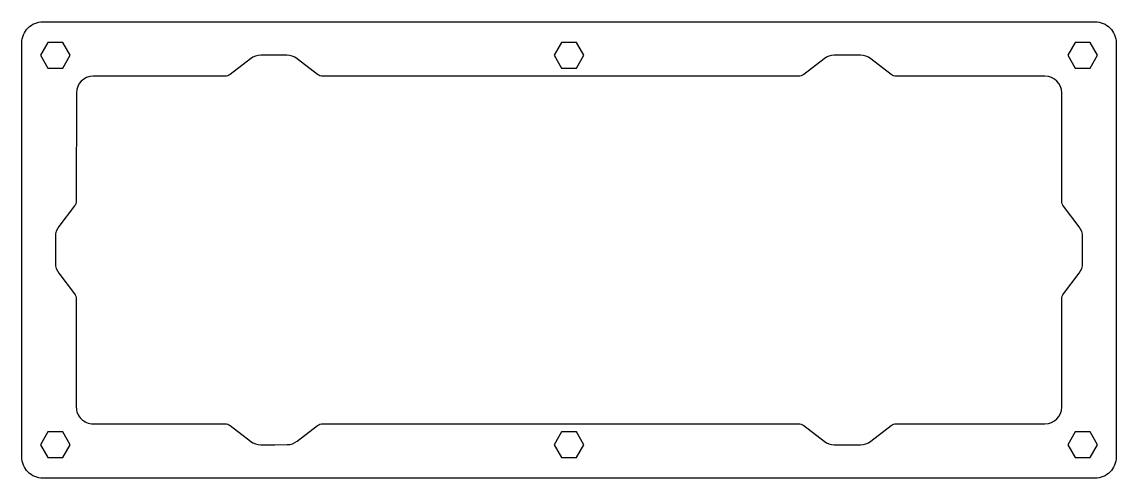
# Model space of a CAD drawing. Header units: millimetres. Extents: x -236 to 26, y -26 to 83.
import ezdxf

# ---------------------------------------------------------------- set-up
doc = ezdxf.new("R2010")
doc.units = ezdxf.units.MM
doc.layers.get('0').update_dxf_attribs({"linetype": 'CONTINUOUS'})

msp = doc.modelspace()

# ---------------------------------------------------------------- linework, layer by layer
for points in [[(26, -21, -0.414214), (21, -26), (-230.55, -26, -0.414214), (-235.55, -21), (-235.55, 78.15, -0.414214), (-230.55, 83.15), (21, 83.15, -0.414214), (26, 78.15)], [(18, 28.78), (18, 31.7, 0.165408), (17.17, 34.14), (13.41, 39.03, -0.165409), (13, 40.25), (13, 66.15, 0.414208), (9, 70.15), (-26.56, 70.15, -0.1654), (-27.78, 70.57), (-32.66, 74.32, 0.165347), (-35.1, 75.15), (-38.03, 75.15), (-38.43, 75.15), (-41.36, 75.15, 0.165227), (-43.8, 74.32), (-48.68, 70.57, -0.165409), (-49.9, 70.15), (-93.08, 70.15), (-116.41, 70.15), (-163.64, 70.13, -0.164998), (-164.88, 70.56), (-169.77, 74.32, 0.165454), (-172.21, 75.15), (-175.12, 75.15), (-175.52, 75.15), (-178.45, 75.15, 0.165118), (-180.88, 74.32), (-185.77, 70.56, -0.16505), (-186.98, 70.15), (-218.53, 70.15, 0.414065), (-222.53, 66.15), (-222.54, 40.33, -0.164899), (-222.95, 39.11), (-226.72, 34.19, 0.164924), (-227.55, 31.76), (-227.55, 28.78), (-227.55, 28.38), (-227.55, 25.45, 0.16534), (-226.72, 23.01), (-222.96, 18.12, -0.165478), (-222.54, 16.9), (-222.55, -9, 0.414304), (-218.55, -13), (-186.99, -13, -0.165923), (-185.77, -13.41), (-180.89, -17.17, 0.16552), (-178.45, -18), (-175.52, -18), (-175.12, -18), (-172.18, -17.99, 0.165405), (-169.75, -17.15), (-164.88, -13.4, -0.165001), (-163.64, -12.98), (-116.41, -12.99), (-93.08, -13), (-49.9, -13, -0.165407), (-48.68, -13.41), (-43.8, -17.17, 0.165408), (-41.36, -18), (-38.43, -18), (-38.03, -18), (-35.1, -18, 0.165408), (-32.66, -17.17), (-27.78, -13.41, -0.165415), (-26.56, -13), (-22.08, -13), (9, -13, 0.414091), (13, -9), (13, -8.1), (12.99, 16.89, -0.165426), (13.41, 18.11), (17.17, 23.01, 0.165408), (18, 25.45), (18, 28.38)]]:
    msp.add_lwpolyline(points, format="xyb", close=True)
for points in [[(-229.34, 78.25), (-231.13, 75.15), (-229.34, 72.05), (-225.76, 72.05), (-223.97, 75.15), (-225.76, 78.25)], [(-106.56, 78.25), (-108.35, 75.15), (-106.56, 72.05), (-102.99, 72.05), (-101.2, 75.15), (-102.99, 78.25)], [(16.21, 78.25), (14.42, 75.15), (16.21, 72.05), (19.79, 72.05), (21.58, 75.15), (19.79, 78.25)], [(-225.76, -21.1), (-223.97, -18), (-225.76, -14.9), (-229.34, -14.9), (-231.13, -18), (-229.34, -21.1)], [(-102.99, -21.1), (-101.2, -18), (-102.99, -14.9), (-106.56, -14.9), (-108.35, -18), (-106.56, -21.1)], [(19.79, -21.1), (21.58, -18), (19.79, -14.9), (16.21, -14.9), (14.42, -18), (16.21, -21.1)]]:
    msp.add_lwpolyline(points, close=True)

doc.saveas('drawing.dxf')
